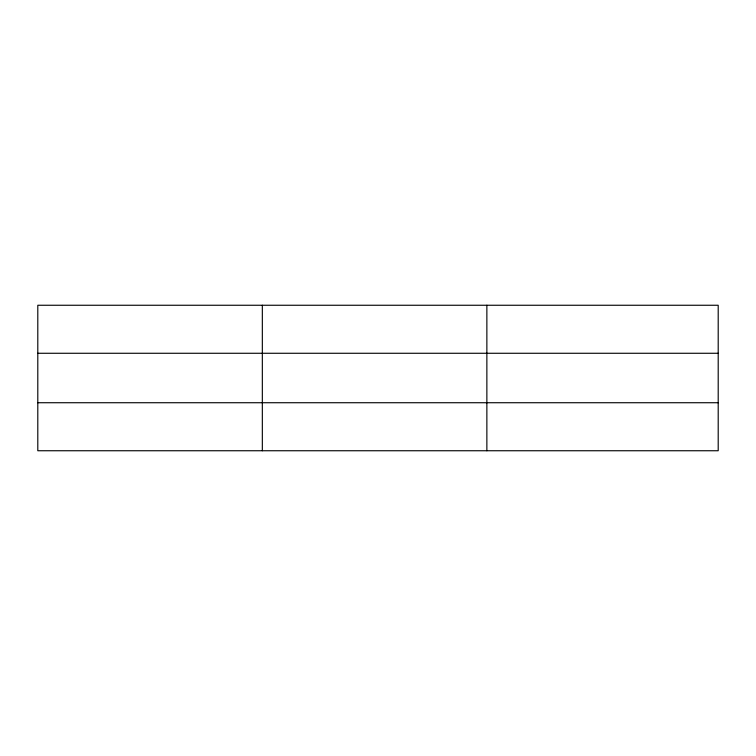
<?xml version="1.0" encoding="UTF-8"?>
<svg xmlns="http://www.w3.org/2000/svg" width="756" height="756" viewBox="0 0 756 756"><rect width="100%" height="100%" fill="white"/><g stroke="black" fill="none" stroke-linecap="round" stroke-linejoin="round"><path stroke-width="1.13" d="M262.332 450.746L262.332 305.254M486.864 450.746L486.864 305.254M718.2 402.731L718.2 450.746L37.8 450.746L37.8 305.254L718.2 305.254L718.2 402.731L37.8 402.731M37.8 353.269L718.2 353.269"/></g></svg>
